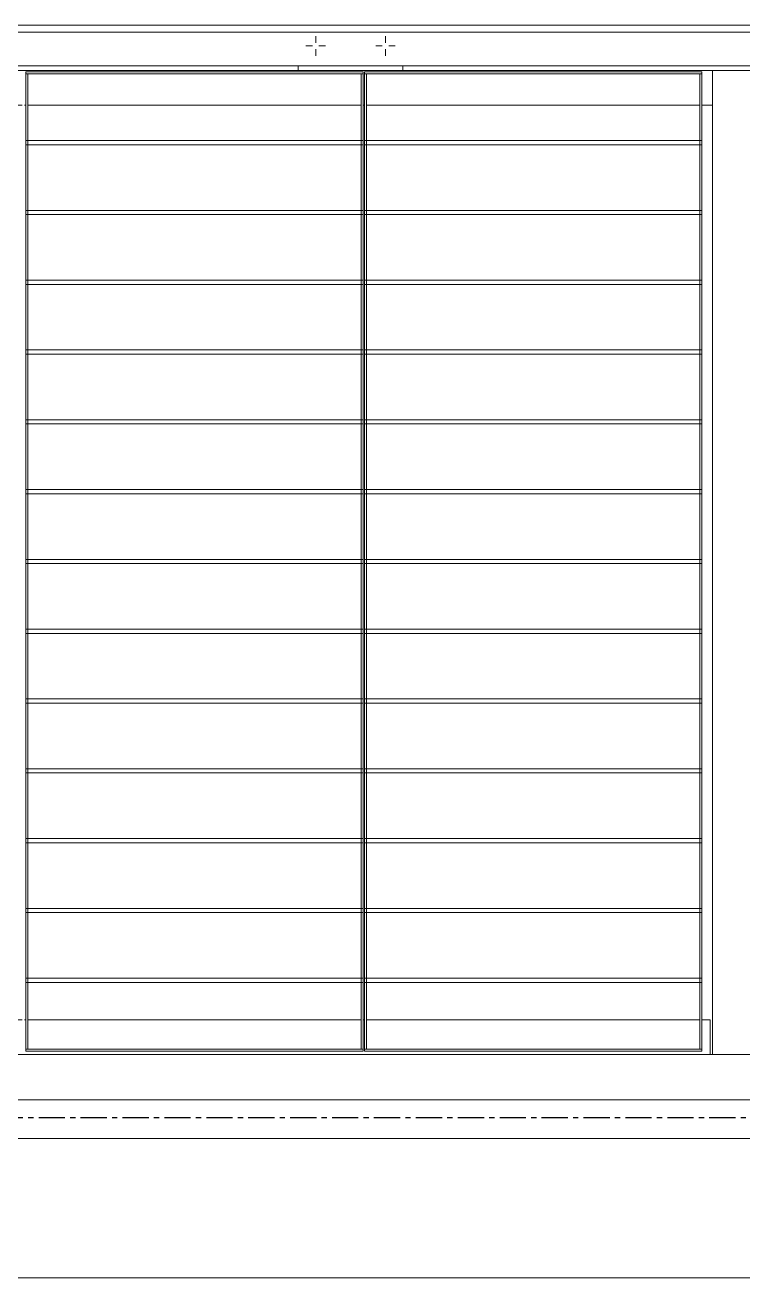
# Model space of a CAD drawing. Header units: millimetres. Extents: x -187664 to 435448, y -313239 to 299894.
# Drawn here: x 67596 to 68624, y -82174 to -80379 of the extents above; entities that cross this region are included whole.
import ezdxf

# ---------------------------------------------------------------- set-up
doc = ezdxf.new("R2010")
doc.units = ezdxf.units.MM
doc.linetypes.add('CENTER', pattern=[2, 1.25, -0.25, 0.25, -0.25])
doc.linetypes.add('XKITLINE00', pattern=[0])
for name, color, linetype in [('000 - EXISTING_BUILDING_MAIN_COLOR_1', 7, 'Continuous'), ('000 - EXISTING_BUILDING_MAIN_COLOR_251', 7, 'Continuous'), ('000 - EXISTING_CONCRETE_MAIN_COLOR_1', 7, 'Continuous')]:
    doc.layers.add(name, color=color, linetype=linetype)

# ---------------------------------------------------------------- blocks, each defined once
blk = doc.blocks.new('*A23412261')
at = {"layer": '000 - EXISTING_CONCRETE_MAIN_COLOR_1', "color": 7, "linetype": 'XKITLINE00', "lineweight": 0}
for p, q in [((442.008418, 164.739977), (488.150427, 164.739977)), ((442.008418, 163.139977), (488.150427, 163.139977))]:
    blk.add_line(p, q, dxfattribs=at)
blk = doc.blocks.new('*A23542274')
at = {"layer": '000 - EXISTING_BUILDING_MAIN_COLOR_251', "color": 7, "linetype": 'XKITLINE00', "lineweight": 0}
for p, q in [((455.694297, 172.975961), (455.694297, 172.927961)), ((455.694297, 172.975961), (459.558297, 172.975961)), ((455.694297, 172.927961), (459.558297, 172.927961)), ((459.558297, 172.975961), (459.558297, 172.927961))]:
    blk.add_line(p, q, dxfattribs=at)
blk = doc.blocks.new('*A23552275')
at = {"layer": '000 - EXISTING_BUILDING_MAIN_COLOR_251', "color": 7, "linetype": 'XKITLINE00', "lineweight": 0}
for p, q in [((455.694297, 173.775961), (455.694297, 173.727961)), ((455.694297, 173.775961), (459.558297, 173.775961)), ((459.558297, 173.775961), (459.558297, 173.727961)), ((455.694297, 173.727961), (459.558297, 173.727961))]:
    blk.add_line(p, q, dxfattribs=at)
blk = doc.blocks.new('*A23562276')
at = {"layer": '000 - EXISTING_BUILDING_MAIN_COLOR_251', "color": 7, "linetype": 'XKITLINE00', "lineweight": 0}
for p, q in [((455.694297, 174.575961), (455.694297, 174.527961)), ((455.694297, 174.575961), (459.558297, 174.575961)), ((455.694297, 174.527961), (459.558297, 174.527961)), ((459.558297, 174.575961), (459.558297, 174.527961))]:
    blk.add_line(p, q, dxfattribs=at)
blk = doc.blocks.new('*A23572277')
at = {"layer": '000 - EXISTING_BUILDING_MAIN_COLOR_251', "color": 7, "linetype": 'XKITLINE00', "lineweight": 0}
for p, q in [((455.694297, 175.375961), (455.694297, 175.327961)), ((455.694297, 175.375961), (459.558297, 175.375961)), ((459.558297, 175.375961), (459.558297, 175.327961)), ((455.694297, 175.327961), (459.558297, 175.327961))]:
    blk.add_line(p, q, dxfattribs=at)
blk = doc.blocks.new('*A23582278')
at = {"layer": '000 - EXISTING_BUILDING_MAIN_COLOR_251', "color": 7, "linetype": 'XKITLINE00', "lineweight": 0}
for p, q in [((455.694297, 176.175961), (455.694297, 176.127961)), ((455.694297, 176.175961), (459.558297, 176.175961)), ((455.694297, 176.127961), (459.558297, 176.127961)), ((459.558297, 176.175961), (459.558297, 176.127961))]:
    blk.add_line(p, q, dxfattribs=at)
blk = doc.blocks.new('*A23642284')
at = {"layer": '000 - EXISTING_BUILDING_MAIN_COLOR_251', "color": 7, "linetype": 'XKITLINE00', "lineweight": 0}
for p, q in [((455.694297, 176.963961), (455.694297, 176.939961)), ((455.694297, 176.963961), (459.558297, 176.963961)), ((455.694297, 176.939961), (459.558297, 176.939961)), ((459.558297, 176.963961), (459.558297, 176.939961))]:
    blk.add_line(p, q, dxfattribs=at)
blk = doc.blocks.new('*A23662286')
at = {"layer": '000 - EXISTING_BUILDING_MAIN_COLOR_251', "color": 7, "linetype": 'XKITLINE00', "lineweight": 0}
for p, q in [((458.814444, 176.979961), (458.814444, 177.031161)), ((460.014444, 176.979961), (458.814444, 176.979961)), ((460.014444, 177.031161), (460.014444, 176.979961))]:
    blk.add_line(p, q, dxfattribs=at)
blk = doc.blocks.new('*A23762296')
at = {"layer": '000 - EXISTING_BUILDING_MAIN_COLOR_251', "color": 7, "linetype": 'XKITLINE00', "lineweight": 0}
for p, q in [((459.574297, 172.975961), (459.574297, 172.927961)), ((459.574297, 172.975961), (463.438297, 172.975961)), ((459.574297, 172.927961), (463.438297, 172.927961)), ((463.438297, 172.975961), (463.438297, 172.927961))]:
    blk.add_line(p, q, dxfattribs=at)
blk = doc.blocks.new('*A23772297')
at = {"layer": '000 - EXISTING_BUILDING_MAIN_COLOR_251', "color": 7, "linetype": 'XKITLINE00', "lineweight": 0}
for p, q in [((459.574297, 173.775961), (459.574297, 173.727961)), ((459.574297, 173.775961), (463.438297, 173.775961)), ((463.438297, 173.775961), (463.438297, 173.727961)), ((459.574297, 173.727961), (463.438297, 173.727961))]:
    blk.add_line(p, q, dxfattribs=at)
blk = doc.blocks.new('*A23782298')
at = {"layer": '000 - EXISTING_BUILDING_MAIN_COLOR_251', "color": 7, "linetype": 'XKITLINE00', "lineweight": 0}
for p, q in [((459.574297, 174.575961), (459.574297, 174.527961)), ((459.574297, 174.575961), (463.438297, 174.575961)), ((459.574297, 174.527961), (463.438297, 174.527961)), ((463.438297, 174.575961), (463.438297, 174.527961))]:
    blk.add_line(p, q, dxfattribs=at)
blk = doc.blocks.new('*A23792299')
at = {"layer": '000 - EXISTING_BUILDING_MAIN_COLOR_251', "color": 7, "linetype": 'XKITLINE00', "lineweight": 0}
for p, q in [((459.574297, 175.375961), (459.574297, 175.327961)), ((459.574297, 175.375961), (463.438297, 175.375961)), ((463.438297, 175.375961), (463.438297, 175.327961)), ((459.574297, 175.327961), (463.438297, 175.327961))]:
    blk.add_line(p, q, dxfattribs=at)
blk = doc.blocks.new('*A23802300')
at = {"layer": '000 - EXISTING_BUILDING_MAIN_COLOR_251', "color": 7, "linetype": 'XKITLINE00', "lineweight": 0}
for p, q in [((459.574297, 176.175961), (459.574297, 176.127961)), ((459.574297, 176.175961), (463.438297, 176.175961)), ((459.574297, 176.127961), (463.438297, 176.127961)), ((463.438297, 176.175961), (463.438297, 176.127961))]:
    blk.add_line(p, q, dxfattribs=at)
blk = doc.blocks.new('*A23812301')
at = {"layer": '000 - EXISTING_BUILDING_MAIN_COLOR_251', "color": 7, "linetype": 'XKITLINE00', "lineweight": 0}
for p, q in [((459.574297, 176.963961), (459.574297, 176.939961)), ((459.574297, 176.963961), (463.438297, 176.963961)), ((459.574297, 176.939961), (463.438297, 176.939961)), ((463.438297, 176.963961), (463.438297, 176.939961))]:
    blk.add_line(p, q, dxfattribs=at)
blk = doc.blocks.new('*A23972317')
at = {"layer": '000 - EXISTING_BUILDING_MAIN_COLOR_251', "color": 7, "linetype": 'XKITLINE00', "lineweight": 0}
for p, q in [((453.582158, 165.699943), (464.477947, 165.699943)), ((453.582158, 165.179943), (464.477947, 165.179943))]:
    blk.add_line(p, q, dxfattribs=at)
blk = doc.blocks.new('*A23982318')
at = {"layer": '000 - EXISTING_BUILDING_MAIN_COLOR_1', "color": 7, "linetype": 'XKITLINE00', "lineweight": 0}
for p, q in [((448.678284, 177.419961), (470.134284, 177.419961)), ((448.678284, 177.031161), (470.134284, 177.031161))]:
    blk.add_line(p, q, dxfattribs=at)
blk = doc.blocks.new('*A23992319')
at = {"layer": '000 - EXISTING_BUILDING_MAIN_COLOR_1', "color": 7, "linetype": 'XKITLINE00', "lineweight": 0}
for p, q in [((452.814444, 176.979961), (458.814444, 176.979961)), ((460.014444, 176.979961), (466.006364, 176.979961))]:
    blk.add_line(p, q, dxfattribs=at)
blk = doc.blocks.new('*A24002320')
at = {"layer": '000 - EXISTING_BUILDING_MAIN_COLOR_251', "color": 7, "linetype": 'XKITLINE00', "lineweight": 0}
for p, q in [((447.918315, 166.099943), (447.934297, 166.099943)), ((447.958297, 166.099943), (449.079815, 166.099943)), ((449.143815, 166.099943), (451.774297, 166.099943)), ((451.798297, 166.099943), (451.814297, 166.099943)), ((451.838297, 166.099943), (453.518158, 166.099943)), ((453.582158, 166.099943), (455.654297, 166.099943)), ((455.678297, 166.099943), (455.694297, 166.099943)), ((455.718297, 166.099943), (459.534297, 166.099943)), ((459.558297, 166.099943), (459.574297, 166.099943)), ((459.598297, 166.099943), (463.414297, 166.099943)), ((463.438297, 166.099943), (463.534377, 166.099943)), ((463.534377, 165.699943), (463.534377, 166.099943))]:
    blk.add_line(p, q, dxfattribs=at)
blk = doc.blocks.new('*A24012321')
at = {"layer": '000 - EXISTING_BUILDING_MAIN_COLOR_251', "color": 7, "linetype": 'XKITLINE00', "lineweight": 0}
for p, q in [((447.918315, 176.579984), (447.934297, 176.579984)), ((447.958297, 176.579984), (451.774297, 176.579984)), ((451.798297, 176.579984), (451.814297, 176.579984)), ((451.838297, 176.579984), (455.654297, 176.579984)), ((455.678297, 176.579984), (455.694297, 176.579984)), ((455.718297, 176.579984), (459.534297, 176.579984)), ((459.558297, 176.579984), (459.574297, 176.579984)), ((459.598297, 176.579984), (463.414297, 176.579984)), ((463.438297, 176.579984), (463.558377, 176.579984))]:
    blk.add_line(p, q, dxfattribs=at)
blk = doc.blocks.new('*A24022322')
at = {"layer": '000 - EXISTING_BUILDING_MAIN_COLOR_1', "color": 7, "linetype": 'XKITLINE00', "lineweight": 0}
blk.add_line((447.398375, 177.499961), (471.398315, 177.499961), dxfattribs=at)
blk = doc.blocks.new('*A24042324')
at = {"layer": '000 - EXISTING_BUILDING_MAIN_COLOR_251', "color": 7, "linetype": 'XKITLINE00', "lineweight": 0}
for p, q in [((455.694297, 165.763943), (455.694297, 176.939961)), ((455.694297, 176.939961), (455.718297, 176.939961)), ((455.718297, 165.763943), (455.718297, 176.939961)), ((455.694297, 165.763943), (455.718297, 165.763943))]:
    blk.add_line(p, q, dxfattribs=at)
blk = doc.blocks.new('*A24052325')
at = {"layer": '000 - EXISTING_BUILDING_MAIN_COLOR_251', "color": 7, "linetype": 'XKITLINE00', "lineweight": 0}
for p, q in [((459.534297, 165.763943), (459.534297, 176.939961)), ((459.534297, 176.939961), (459.558297, 176.939961)), ((459.558297, 165.763943), (459.558297, 176.939961)), ((459.534297, 165.763943), (459.558297, 165.763943))]:
    blk.add_line(p, q, dxfattribs=at)
blk = doc.blocks.new('*A24062326')
at = {"layer": '000 - EXISTING_BUILDING_MAIN_COLOR_251', "color": 7, "linetype": 'XKITLINE00', "lineweight": 0}
for p, q in [((459.574297, 165.763943), (459.574297, 176.939961)), ((459.574297, 176.939961), (459.598297, 176.939961)), ((459.598297, 165.763943), (459.598297, 176.939961)), ((459.574297, 165.763943), (459.598297, 165.763943))]:
    blk.add_line(p, q, dxfattribs=at)
blk = doc.blocks.new('*A24072327')
at = {"layer": '000 - EXISTING_BUILDING_MAIN_COLOR_251', "color": 7, "linetype": 'XKITLINE00', "lineweight": 0}
for p, q in [((463.414297, 165.763943), (463.414297, 176.939961)), ((463.414297, 176.939961), (463.438297, 176.939961)), ((463.438297, 165.763943), (463.438297, 176.939961)), ((463.414297, 165.763943), (463.438297, 165.763943))]:
    blk.add_line(p, q, dxfattribs=at)
blk = doc.blocks.new('*A24082328')
at = {"layer": '000 - EXISTING_BUILDING_MAIN_COLOR_251', "color": 7, "linetype": 'XKITLINE00', "lineweight": 0}
for p, q in [((455.694297, 166.575961), (455.694297, 166.527961)), ((455.694297, 166.575961), (459.558297, 166.575961)), ((459.558297, 166.575961), (459.558297, 166.527961)), ((455.694297, 166.527961), (459.558297, 166.527961))]:
    blk.add_line(p, q, dxfattribs=at)
blk = doc.blocks.new('*A24092329')
at = {"layer": '000 - EXISTING_BUILDING_MAIN_COLOR_251', "color": 7, "linetype": 'XKITLINE00', "lineweight": 0}
for p, q in [((455.694297, 167.375961), (455.694297, 167.327961)), ((455.694297, 167.375961), (459.558297, 167.375961)), ((455.694297, 167.327961), (459.558297, 167.327961)), ((459.558297, 167.375961), (459.558297, 167.327961))]:
    blk.add_line(p, q, dxfattribs=at)
blk = doc.blocks.new('*A24102330')
at = {"layer": '000 - EXISTING_BUILDING_MAIN_COLOR_251', "color": 7, "linetype": 'XKITLINE00', "lineweight": 0}
for p, q in [((455.694297, 168.175961), (455.694297, 168.127961)), ((455.694297, 168.175961), (459.558297, 168.175961)), ((459.558297, 168.175961), (459.558297, 168.127961)), ((455.694297, 168.127961), (459.558297, 168.127961))]:
    blk.add_line(p, q, dxfattribs=at)
blk = doc.blocks.new('*A24112331')
at = {"layer": '000 - EXISTING_BUILDING_MAIN_COLOR_251', "color": 7, "linetype": 'XKITLINE00', "lineweight": 0}
for p, q in [((455.694297, 168.975961), (455.694297, 168.927961)), ((455.694297, 168.975961), (459.558297, 168.975961)), ((455.694297, 168.927961), (459.558297, 168.927961)), ((459.558297, 168.975961), (459.558297, 168.927961))]:
    blk.add_line(p, q, dxfattribs=at)
blk = doc.blocks.new('*A24122332')
at = {"layer": '000 - EXISTING_BUILDING_MAIN_COLOR_251', "color": 7, "linetype": 'XKITLINE00', "lineweight": 0}
for p, q in [((455.694297, 169.775961), (455.694297, 169.727961)), ((455.694297, 169.775961), (459.558297, 169.775961)), ((459.558297, 169.775961), (459.558297, 169.727961)), ((455.694297, 169.727961), (459.558297, 169.727961))]:
    blk.add_line(p, q, dxfattribs=at)
blk = doc.blocks.new('*A24132333')
at = {"layer": '000 - EXISTING_BUILDING_MAIN_COLOR_251', "color": 7, "linetype": 'XKITLINE00', "lineweight": 0}
for p, q in [((455.694297, 170.575961), (455.694297, 170.527961)), ((455.694297, 170.575961), (459.558297, 170.575961)), ((455.694297, 170.527961), (459.558297, 170.527961)), ((459.558297, 170.575961), (459.558297, 170.527961))]:
    blk.add_line(p, q, dxfattribs=at)
blk = doc.blocks.new('*A24142334')
at = {"layer": '000 - EXISTING_BUILDING_MAIN_COLOR_251', "color": 7, "linetype": 'XKITLINE00', "lineweight": 0}
for p, q in [((455.694297, 171.375961), (455.694297, 171.327961)), ((455.694297, 171.375961), (459.558297, 171.375961)), ((455.694297, 171.327961), (459.558297, 171.327961)), ((459.558297, 171.375961), (459.558297, 171.327961))]:
    blk.add_line(p, q, dxfattribs=at)
blk = doc.blocks.new('*A24152335')
at = {"layer": '000 - EXISTING_BUILDING_MAIN_COLOR_251', "color": 7, "linetype": 'XKITLINE00', "lineweight": 0}
for p, q in [((455.694297, 172.175961), (455.694297, 172.127961)), ((455.694297, 172.175961), (459.558297, 172.175961)), ((455.694297, 172.127961), (459.558297, 172.127961)), ((459.558297, 172.175961), (459.558297, 172.127961))]:
    blk.add_line(p, q, dxfattribs=at)
blk = doc.blocks.new('*A24162336')
at = {"layer": '000 - EXISTING_BUILDING_MAIN_COLOR_251', "color": 7, "linetype": 'XKITLINE00', "lineweight": 0}
for p, q in [((455.694297, 165.763943), (455.694297, 165.739943)), ((455.694297, 165.763943), (459.558297, 165.763943)), ((455.694297, 165.739943), (459.558297, 165.739943)), ((459.558297, 165.763943), (459.558297, 165.739943))]:
    blk.add_line(p, q, dxfattribs=at)
blk = doc.blocks.new('*A24262346')
at = {"layer": '000 - EXISTING_BUILDING_MAIN_COLOR_251', "color": 7, "linetype": 'XKITLINE00', "lineweight": 0}
for p, q in [((459.574297, 168.175961), (459.574297, 168.127961)), ((459.574297, 168.175961), (463.438297, 168.175961)), ((463.438297, 168.175961), (463.438297, 168.127961)), ((459.574297, 168.127961), (463.438297, 168.127961))]:
    blk.add_line(p, q, dxfattribs=at)
blk = doc.blocks.new('*A24272347')
at = {"layer": '000 - EXISTING_BUILDING_MAIN_COLOR_251', "color": 7, "linetype": 'XKITLINE00', "lineweight": 0}
for p, q in [((459.574297, 168.975961), (459.574297, 168.927961)), ((459.574297, 168.975961), (463.438297, 168.975961)), ((459.574297, 168.927961), (463.438297, 168.927961)), ((463.438297, 168.975961), (463.438297, 168.927961))]:
    blk.add_line(p, q, dxfattribs=at)
blk = doc.blocks.new('*A24282348')
at = {"layer": '000 - EXISTING_BUILDING_MAIN_COLOR_251', "color": 7, "linetype": 'XKITLINE00', "lineweight": 0}
for p, q in [((459.574297, 169.775961), (459.574297, 169.727961)), ((459.574297, 169.775961), (463.438297, 169.775961)), ((463.438297, 169.775961), (463.438297, 169.727961)), ((459.574297, 169.727961), (463.438297, 169.727961))]:
    blk.add_line(p, q, dxfattribs=at)
blk = doc.blocks.new('*A24292349')
at = {"layer": '000 - EXISTING_BUILDING_MAIN_COLOR_251', "color": 7, "linetype": 'XKITLINE00', "lineweight": 0}
for p, q in [((459.574297, 170.575961), (459.574297, 170.527961)), ((459.574297, 170.575961), (463.438297, 170.575961)), ((459.574297, 170.527961), (463.438297, 170.527961)), ((463.438297, 170.575961), (463.438297, 170.527961))]:
    blk.add_line(p, q, dxfattribs=at)
blk = doc.blocks.new('*A24302350')
at = {"layer": '000 - EXISTING_BUILDING_MAIN_COLOR_251', "color": 7, "linetype": 'XKITLINE00', "lineweight": 0}
for p, q in [((459.574297, 171.375961), (459.574297, 171.327961)), ((459.574297, 171.375961), (463.438297, 171.375961)), ((459.574297, 171.327961), (463.438297, 171.327961)), ((463.438297, 171.375961), (463.438297, 171.327961))]:
    blk.add_line(p, q, dxfattribs=at)
blk = doc.blocks.new('*A24312351')
at = {"layer": '000 - EXISTING_BUILDING_MAIN_COLOR_251', "color": 7, "linetype": 'XKITLINE00', "lineweight": 0}
for p, q in [((459.574297, 172.175961), (459.574297, 172.127961)), ((459.574297, 172.175961), (463.438297, 172.175961)), ((459.574297, 172.127961), (463.438297, 172.127961)), ((463.438297, 172.175961), (463.438297, 172.127961))]:
    blk.add_line(p, q, dxfattribs=at)
blk = doc.blocks.new('*A24322352')
at = {"layer": '000 - EXISTING_BUILDING_MAIN_COLOR_251', "color": 7, "linetype": 'XKITLINE00', "lineweight": 0}
for p, q in [((459.574297, 165.763943), (459.574297, 165.739943)), ((459.574297, 165.763943), (463.438297, 165.763943)), ((459.574297, 165.739943), (463.438297, 165.739943)), ((463.438297, 165.763943), (463.438297, 165.739943))]:
    blk.add_line(p, q, dxfattribs=at)
blk = doc.blocks.new('*A24352355')
at = {"layer": '000 - EXISTING_BUILDING_MAIN_COLOR_251', "color": 7, "linetype": 'XKITLINE00', "lineweight": 0}
for p, q in [((459.574297, 167.375961), (459.574297, 167.327961)), ((459.574297, 167.375961), (463.438297, 167.375961)), ((459.574297, 167.327961), (463.438297, 167.327961)), ((463.438297, 167.375961), (463.438297, 167.327961))]:
    blk.add_line(p, q, dxfattribs=at)
blk = doc.blocks.new('*A24362356')
at = {"layer": '000 - EXISTING_BUILDING_MAIN_COLOR_251', "color": 7, "linetype": 'XKITLINE00', "lineweight": 0}
for p, q in [((459.574297, 166.575961), (459.574297, 166.527961)), ((459.574297, 166.575961), (463.438297, 166.575961)), ((463.438297, 166.575961), (463.438297, 166.527961)), ((459.574297, 166.527961), (463.438297, 166.527961))]:
    blk.add_line(p, q, dxfattribs=at)
blk = doc.blocks.new('*A24522372')
at = {"layer": '000 - EXISTING_BUILDING_MAIN_COLOR_251', "color": 7, "linetype": 'XKITLINE00', "lineweight": 0}
for p, q in [((459.014444, 177.371961), (459.014444, 177.297369)), ((459.814444, 177.371961), (459.814444, 177.297369)), ((458.902444, 177.259961), (458.977036, 177.259961)), ((459.014444, 177.147961), (459.014444, 177.222553)), ((459.126444, 177.259961), (459.051852, 177.259961)), ((459.702444, 177.259961), (459.777036, 177.259961)), ((459.814444, 177.147961), (459.814444, 177.222553)), ((459.926444, 177.259961), (459.851852, 177.259961))]:
    blk.add_line(p, q, dxfattribs=at)
blk = doc.blocks.new('*A24842404')
at = {"layer": '000 - EXISTING_BUILDING_MAIN_COLOR_1', "color": 7, "linetype": 'XKITLINE00', "lineweight": 0}
for p, q in [((463.558377, 165.699943), (463.558377, 176.979961)), ((463.558377, 176.979961), (464.078377, 176.979961)), ((464.078377, 165.699943), (464.078377, 176.979961)), ((463.558377, 165.699943), (464.078377, 165.699943))]:
    blk.add_line(p, q, dxfattribs=at)

msp = doc.modelspace()

# ---------------------------------------------------------------- linework, layer by layer
at = {"color": 7, "linetype": 'CENTER', "ltscale": 30}
msp.add_line((63655.78, -81943.924), (94680.128, -81943.924), dxfattribs=at)

# ---------------------------------------------------------------- block references
at = {"color": 7, "lineweight": 0, "xscale": 125, "yscale": 125, "zscale": 125}
for name in ['*A24022322', '*A23992319', '*A23982318', '*A24522372', '*A23642284', '*A24042324', '*A23662286', '*A24052325', '*A23812301', '*A24062326', '*A24072327', '*A24842404', '*A24012321', '*A23582278', '*A23802300', '*A23572277', '*A23792299', '*A23562276', '*A23782298', '*A23552275', '*A23772297', '*A23542274', '*A23762296', '*A24152335', '*A24312351', '*A24142334', '*A24302350', '*A24132333', '*A24292349', '*A24122332', '*A24282348', '*A24112331', '*A24272347', '*A24102330', '*A24262346', '*A24092329', '*A24352355', '*A24082328', '*A24362356', '*A24002320', '*A24162336', '*A24322352', '*A23972317', '*A23412261']:
    msp.add_blockref(name, (10635.486, -102566.418), dxfattribs=at)

doc.saveas('drawing.dxf')
